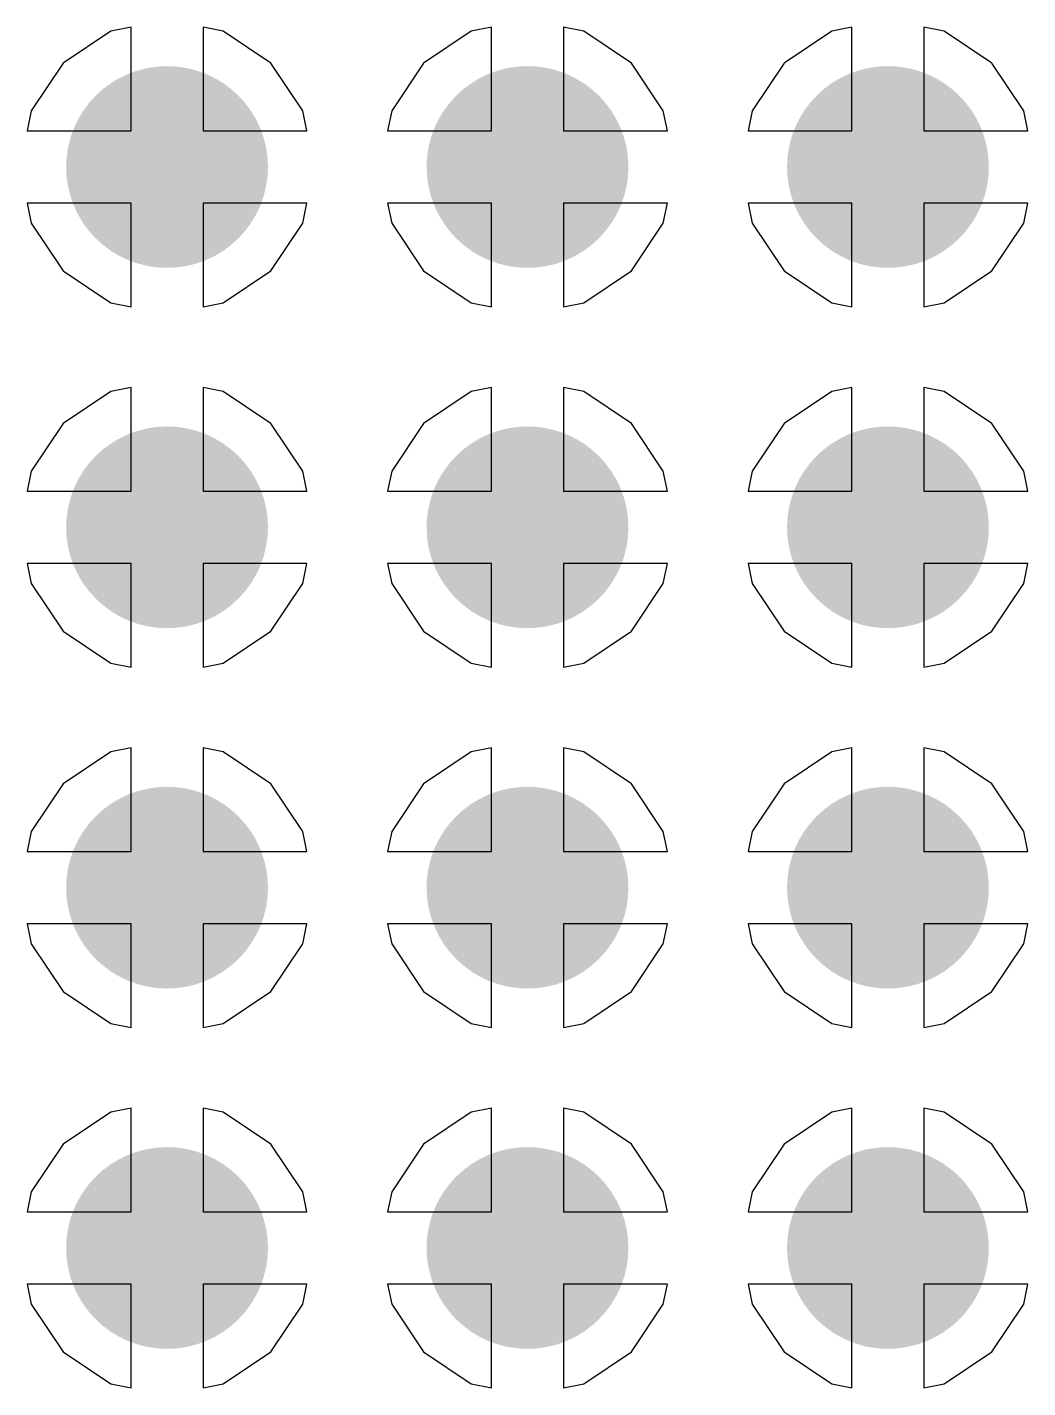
# Model space of a CAD drawing. Header units: millimetres. Extents: x 25 to 374, y 23 to 150.
# Drawn here: x 363.451 to 366.977, y 55.969 to 60.764 of the extents above; entities that cross this region are included whole.
import ezdxf

# ---------------------------------------------------------------- set-up
doc = ezdxf.new("R2010")
doc.units = ezdxf.units.MM
for name, color, linetype in [('BottomLayer', 5, 'Continuous'), ('BottomSolder', 6, 'Continuous'), ('MultiLayer', 9, 'Continuous'), ('TopLayer', 1, 'Continuous'), ('TopSolder', 216, 'Continuous'), ('ViaHoleLayer', 16, 'Continuous')]:
    doc.layers.add(name, color=color, linetype=linetype)

msp = doc.modelspace()

# ---------------------------------------------------------------- linework, layer by layer
at = {"layer": 'BottomLayer'}
for p, q in [((363.8169, 60.7644), (363.7457, 60.7502)), ((363.8169, 60.3987), (363.8169, 60.7644)), ((364.1421, 60.7502), (364.0709, 60.7644)), ((364.0709, 60.7644), (364.0709, 60.3987)), ((365.0869, 60.7644), (365.0157, 60.7502)), ((365.0869, 60.3987), (365.0869, 60.7644)), ((365.4121, 60.7502), (365.3409, 60.7644)), ((365.3409, 60.7644), (365.3409, 60.3987)), ((366.3569, 60.7644), (366.2857, 60.7502)), ((366.3569, 60.3987), (366.3569, 60.7644)), ((366.6821, 60.7502), (366.6109, 60.7644)), ((366.6109, 60.7644), (366.6109, 60.3987)), ((363.7457, 60.7502), (363.5777, 60.6379)), ((364.3101, 60.6379), (364.1421, 60.7502)), ((365.0157, 60.7502), (364.8477, 60.6379)), ((365.5801, 60.6379), (365.4121, 60.7502)), ((366.2857, 60.7502), (366.1177, 60.6379)), ((366.8501, 60.6379), (366.6821, 60.7502)), ((363.5777, 60.6379), (363.4654, 60.4699)), ((364.4224, 60.4699), (364.3101, 60.6379)), ((364.8477, 60.6379), (364.7354, 60.4699)), ((365.6924, 60.4699), (365.5801, 60.6379)), ((366.1177, 60.6379), (366.0054, 60.4699)), ((366.9624, 60.4699), (366.8501, 60.6379)), ((363.4654, 60.4699), (363.4512, 60.3987)), ((364.4366, 60.3987), (364.4224, 60.4699)), ((364.7354, 60.4699), (364.7212, 60.3987)), ((365.7066, 60.3987), (365.6924, 60.4699)), ((366.0054, 60.4699), (365.9912, 60.3987)), ((366.9766, 60.3987), (366.9624, 60.4699)), ((363.4512, 60.3987), (363.8169, 60.3987)), ((364.0709, 60.3987), (364.4366, 60.3987)), ((364.7212, 60.3987), (365.0869, 60.3987)), ((365.3409, 60.3987), (365.7066, 60.3987)), ((365.9912, 60.3987), (366.3569, 60.3987)), ((366.6109, 60.3987), (366.9766, 60.3987)), ((363.8169, 60.1447), (363.4512, 60.1447)), ((363.4512, 60.1447), (363.4654, 60.0734)), ((363.8169, 59.779), (363.8169, 60.1447)), ((364.4366, 60.1447), (364.0709, 60.1447)), ((364.0709, 60.1447), (364.0709, 59.779)), ((364.4224, 60.0734), (364.4366, 60.1447)), ((365.0869, 60.1447), (364.7212, 60.1447)), ((364.7212, 60.1447), (364.7354, 60.0734)), ((365.0869, 59.779), (365.0869, 60.1447)), ((365.7066, 60.1447), (365.3409, 60.1447)), ((365.3409, 60.1447), (365.3409, 59.779)), ((365.6924, 60.0734), (365.7066, 60.1447)), ((366.3569, 60.1447), (365.9912, 60.1447)), ((365.9912, 60.1447), (366.0054, 60.0734)), ((366.3569, 59.779), (366.3569, 60.1447)), ((366.9766, 60.1447), (366.6109, 60.1447)), ((366.6109, 60.1447), (366.6109, 59.779)), ((366.9624, 60.0734), (366.9766, 60.1447)), ((363.4654, 60.0734), (363.5777, 59.9054)), ((364.3101, 59.9054), (364.4224, 60.0734)), ((364.7354, 60.0734), (364.8477, 59.9054)), ((365.5801, 59.9054), (365.6924, 60.0734)), ((366.0054, 60.0734), (366.1177, 59.9054)), ((366.8501, 59.9054), (366.9624, 60.0734)), ((363.5777, 59.9054), (363.7457, 59.7931)), ((364.1421, 59.7931), (364.3101, 59.9054)), ((364.8477, 59.9054), (365.0157, 59.7931)), ((365.4121, 59.7931), (365.5801, 59.9054)), ((366.1177, 59.9054), (366.2857, 59.7931)), ((366.6821, 59.7931), (366.8501, 59.9054)), ((363.7457, 59.7931), (363.8169, 59.779)), ((364.0709, 59.779), (364.1421, 59.7931)), ((365.0157, 59.7931), (365.0869, 59.779)), ((365.3409, 59.779), (365.4121, 59.7931)), ((366.2857, 59.7931), (366.3569, 59.779)), ((366.6109, 59.779), (366.6821, 59.7931)), ((363.7457, 59.4802), (363.5777, 59.3679)), ((363.8169, 59.4944), (363.7457, 59.4802)), ((363.8169, 59.1287), (363.8169, 59.4944)), ((364.1421, 59.4802), (364.0709, 59.4944)), ((364.0709, 59.4944), (364.0709, 59.1287)), ((364.3101, 59.3679), (364.1421, 59.4802)), ((365.0157, 59.4802), (364.8477, 59.3679)), ((365.0869, 59.4944), (365.0157, 59.4802)), ((365.0869, 59.1287), (365.0869, 59.4944)), ((365.4121, 59.4802), (365.3409, 59.4944)), ((365.3409, 59.4944), (365.3409, 59.1287)), ((365.5801, 59.3679), (365.4121, 59.4802)), ((366.2857, 59.4802), (366.1177, 59.3679)), ((366.3569, 59.4944), (366.2857, 59.4802)), ((366.3569, 59.1287), (366.3569, 59.4944)), ((366.6821, 59.4802), (366.6109, 59.4944)), ((366.6109, 59.4944), (366.6109, 59.1287)), ((366.8501, 59.3679), (366.6821, 59.4802)), ((363.5777, 59.3679), (363.4654, 59.1999)), ((364.4224, 59.1999), (364.3101, 59.3679)), ((364.8477, 59.3679), (364.7354, 59.1999)), ((365.6924, 59.1999), (365.5801, 59.3679)), ((366.1177, 59.3679), (366.0054, 59.1999)), ((366.9624, 59.1999), (366.8501, 59.3679)), ((363.4654, 59.1999), (363.4512, 59.1287)), ((364.4366, 59.1287), (364.4224, 59.1999)), ((364.7354, 59.1999), (364.7212, 59.1287)), ((365.7066, 59.1287), (365.6924, 59.1999)), ((366.0054, 59.1999), (365.9912, 59.1287)), ((366.9766, 59.1287), (366.9624, 59.1999)), ((363.4512, 59.1287), (363.8169, 59.1287)), ((364.0709, 59.1287), (364.4366, 59.1287)), ((364.7212, 59.1287), (365.0869, 59.1287)), ((365.3409, 59.1287), (365.7066, 59.1287)), ((365.9912, 59.1287), (366.3569, 59.1287)), ((366.6109, 59.1287), (366.9766, 59.1287)), ((363.8169, 58.8747), (363.4512, 58.8747)), ((363.4512, 58.8747), (363.4654, 58.8034)), ((363.8169, 58.509), (363.8169, 58.8747)), ((364.4366, 58.8747), (364.0709, 58.8747)), ((364.0709, 58.8747), (364.0709, 58.509)), ((364.4224, 58.8034), (364.4366, 58.8747)), ((365.0869, 58.8747), (364.7212, 58.8747)), ((364.7212, 58.8747), (364.7354, 58.8034)), ((365.0869, 58.509), (365.0869, 58.8747)), ((365.7066, 58.8747), (365.3409, 58.8747)), ((365.3409, 58.8747), (365.3409, 58.509)), ((365.6924, 58.8034), (365.7066, 58.8747)), ((366.3569, 58.8747), (365.9912, 58.8747)), ((365.9912, 58.8747), (366.0054, 58.8034)), ((366.3569, 58.509), (366.3569, 58.8747)), ((366.9766, 58.8747), (366.6109, 58.8747)), ((366.6109, 58.8747), (366.6109, 58.509)), ((366.9624, 58.8034), (366.9766, 58.8747)), ((363.4654, 58.8034), (363.5777, 58.6354)), ((364.3101, 58.6354), (364.4224, 58.8034)), ((364.7354, 58.8034), (364.8477, 58.6354)), ((365.5801, 58.6354), (365.6924, 58.8034)), ((366.0054, 58.8034), (366.1177, 58.6354)), ((366.8501, 58.6354), (366.9624, 58.8034)), ((363.5777, 58.6354), (363.7457, 58.5231)), ((364.1421, 58.5231), (364.3101, 58.6354)), ((364.8477, 58.6354), (365.0157, 58.5231)), ((365.4121, 58.5231), (365.5801, 58.6354)), ((366.1177, 58.6354), (366.2857, 58.5231)), ((366.6821, 58.5231), (366.8501, 58.6354)), ((363.7457, 58.5231), (363.8169, 58.509)), ((364.0709, 58.509), (364.1421, 58.5231)), ((365.0157, 58.5231), (365.0869, 58.509)), ((365.3409, 58.509), (365.4121, 58.5231)), ((366.2857, 58.5231), (366.3569, 58.509)), ((366.6109, 58.509), (366.6821, 58.5231)), ((363.8169, 58.2244), (363.7457, 58.2102)), ((363.8169, 57.8587), (363.8169, 58.2244)), ((364.1421, 58.2102), (364.0709, 58.2244)), ((364.0709, 58.2244), (364.0709, 57.8587)), ((365.0869, 58.2244), (365.0157, 58.2102)), ((365.0869, 57.8587), (365.0869, 58.2244)), ((365.4121, 58.2102), (365.3409, 58.2244)), ((365.3409, 58.2244), (365.3409, 57.8587)), ((366.3569, 58.2244), (366.2857, 58.2102)), ((366.3569, 57.8587), (366.3569, 58.2244)), ((366.6821, 58.2102), (366.6109, 58.2244)), ((366.6109, 58.2244), (366.6109, 57.8587)), ((363.7457, 58.2102), (363.5777, 58.0979)), ((364.3101, 58.0979), (364.1421, 58.2102)), ((365.0157, 58.2102), (364.8477, 58.0979)), ((365.5801, 58.0979), (365.4121, 58.2102)), ((366.2857, 58.2102), (366.1177, 58.0979)), ((366.8501, 58.0979), (366.6821, 58.2102)), ((363.5777, 58.0979), (363.4654, 57.9299)), ((364.4224, 57.9299), (364.3101, 58.0979)), ((364.8477, 58.0979), (364.7354, 57.9299)), ((365.6924, 57.9299), (365.5801, 58.0979)), ((366.1177, 58.0979), (366.0054, 57.9299)), ((366.9624, 57.9299), (366.8501, 58.0979)), ((363.4654, 57.9299), (363.4512, 57.8587)), ((364.4366, 57.8587), (364.4224, 57.9299)), ((364.7354, 57.9299), (364.7212, 57.8587)), ((365.7066, 57.8587), (365.6924, 57.9299)), ((366.0054, 57.9299), (365.9912, 57.8587)), ((366.9766, 57.8587), (366.9624, 57.9299)), ((363.4512, 57.8587), (363.8169, 57.8587)), ((364.0709, 57.8587), (364.4366, 57.8587)), ((364.7212, 57.8587), (365.0869, 57.8587)), ((365.3409, 57.8587), (365.7066, 57.8587)), ((365.9912, 57.8587), (366.3569, 57.8587)), ((366.6109, 57.8587), (366.9766, 57.8587)), ((363.8169, 57.6047), (363.4512, 57.6047)), ((363.4512, 57.6047), (363.4654, 57.5334)), ((363.8169, 57.239), (363.8169, 57.6047)), ((364.4366, 57.6047), (364.0709, 57.6047)), ((364.0709, 57.6047), (364.0709, 57.239)), ((364.4224, 57.5334), (364.4366, 57.6047)), ((365.0869, 57.6047), (364.7212, 57.6047)), ((364.7212, 57.6047), (364.7354, 57.5334)), ((365.0869, 57.239), (365.0869, 57.6047)), ((365.7066, 57.6047), (365.3409, 57.6047)), ((365.3409, 57.6047), (365.3409, 57.239)), ((365.6924, 57.5334), (365.7066, 57.6047)), ((366.3569, 57.6047), (365.9912, 57.6047)), ((365.9912, 57.6047), (366.0054, 57.5334)), ((366.3569, 57.239), (366.3569, 57.6047)), ((366.9766, 57.6047), (366.6109, 57.6047)), ((366.6109, 57.6047), (366.6109, 57.239)), ((366.9624, 57.5334), (366.9766, 57.6047)), ((363.4654, 57.5334), (363.5777, 57.3654)), ((364.3101, 57.3654), (364.4224, 57.5334)), ((364.7354, 57.5334), (364.8477, 57.3654)), ((365.5801, 57.3654), (365.6924, 57.5334)), ((366.0054, 57.5334), (366.1177, 57.3654)), ((366.8501, 57.3654), (366.9624, 57.5334)), ((363.5777, 57.3654), (363.7457, 57.2531)), ((364.1421, 57.2531), (364.3101, 57.3654)), ((364.8477, 57.3654), (365.0157, 57.2531)), ((365.4121, 57.2531), (365.5801, 57.3654)), ((366.1177, 57.3654), (366.2857, 57.2531)), ((366.6821, 57.2531), (366.8501, 57.3654)), ((363.7457, 57.2531), (363.8169, 57.239)), ((364.0709, 57.239), (364.1421, 57.2531)), ((365.0157, 57.2531), (365.0869, 57.239)), ((365.3409, 57.239), (365.4121, 57.2531)), ((366.2857, 57.2531), (366.3569, 57.239)), ((366.6109, 57.239), (366.6821, 57.2531)), ((363.7457, 56.9402), (363.5777, 56.8279)), ((363.8169, 56.9544), (363.7457, 56.9402)), ((363.8169, 56.5887), (363.8169, 56.9544)), ((364.1421, 56.9402), (364.0709, 56.9544)), ((364.0709, 56.9544), (364.0709, 56.5887)), ((364.3101, 56.8279), (364.1421, 56.9402)), ((365.0157, 56.9402), (364.8477, 56.8279)), ((365.0869, 56.9544), (365.0157, 56.9402)), ((365.0869, 56.5887), (365.0869, 56.9544)), ((365.4121, 56.9402), (365.3409, 56.9544)), ((365.3409, 56.9544), (365.3409, 56.5887)), ((365.5801, 56.8279), (365.4121, 56.9402)), ((366.2857, 56.9402), (366.1177, 56.8279)), ((366.3569, 56.9544), (366.2857, 56.9402)), ((366.3569, 56.5887), (366.3569, 56.9544)), ((366.6821, 56.9402), (366.6109, 56.9544)), ((366.6109, 56.9544), (366.6109, 56.5887)), ((366.8501, 56.8279), (366.6821, 56.9402)), ((363.5777, 56.8279), (363.4654, 56.6599)), ((364.4224, 56.6599), (364.3101, 56.8279)), ((364.8477, 56.8279), (364.7354, 56.6599)), ((365.6924, 56.6599), (365.5801, 56.8279)), ((366.1177, 56.8279), (366.0054, 56.6599)), ((366.9624, 56.6599), (366.8501, 56.8279)), ((363.4654, 56.6599), (363.4512, 56.5887)), ((364.4366, 56.5887), (364.4224, 56.6599)), ((364.7354, 56.6599), (364.7212, 56.5887)), ((365.7066, 56.5887), (365.6924, 56.6599)), ((366.0054, 56.6599), (365.9912, 56.5887)), ((366.9766, 56.5887), (366.9624, 56.6599)), ((363.4512, 56.5887), (363.8169, 56.5887)), ((364.0709, 56.5887), (364.4366, 56.5887)), ((364.7212, 56.5887), (365.0869, 56.5887)), ((365.3409, 56.5887), (365.7066, 56.5887)), ((365.9912, 56.5887), (366.3569, 56.5887)), ((366.6109, 56.5887), (366.9766, 56.5887)), ((363.8169, 56.3347), (363.4512, 56.3347)), ((363.4512, 56.3347), (363.4654, 56.2634)), ((363.8169, 55.969), (363.8169, 56.3347)), ((364.4366, 56.3347), (364.0709, 56.3347)), ((364.0709, 56.3347), (364.0709, 55.969)), ((364.4224, 56.2634), (364.4366, 56.3347)), ((365.0869, 56.3347), (364.7212, 56.3347)), ((364.7212, 56.3347), (364.7354, 56.2634)), ((365.0869, 55.969), (365.0869, 56.3347)), ((365.7066, 56.3347), (365.3409, 56.3347)), ((365.3409, 56.3347), (365.3409, 55.969)), ((365.6924, 56.2634), (365.7066, 56.3347)), ((366.3569, 56.3347), (365.9912, 56.3347)), ((365.9912, 56.3347), (366.0054, 56.2634)), ((366.3569, 55.969), (366.3569, 56.3347)), ((366.9766, 56.3347), (366.6109, 56.3347)), ((366.6109, 56.3347), (366.6109, 55.969)), ((366.9624, 56.2634), (366.9766, 56.3347)), ((363.4654, 56.2634), (363.5777, 56.0954)), ((364.3101, 56.0954), (364.4224, 56.2634)), ((364.7354, 56.2634), (364.8477, 56.0954)), ((365.5801, 56.0954), (365.6924, 56.2634)), ((366.0054, 56.2634), (366.1177, 56.0954)), ((366.8501, 56.0954), (366.9624, 56.2634)), ((363.5777, 56.0954), (363.7457, 55.9831)), ((364.1421, 55.9831), (364.3101, 56.0954)), ((364.8477, 56.0954), (365.0157, 55.9831)), ((365.4121, 55.9831), (365.5801, 56.0954)), ((366.1177, 56.0954), (366.2857, 55.9831)), ((366.6821, 55.9831), (366.8501, 56.0954)), ((363.7457, 55.9831), (363.8169, 55.969)), ((364.0709, 55.969), (364.1421, 55.9831)), ((365.0157, 55.9831), (365.0869, 55.969)), ((365.3409, 55.969), (365.4121, 55.9831)), ((366.2857, 55.9831), (366.3569, 55.969)), ((366.6109, 55.969), (366.6821, 55.9831))]:
    msp.add_line(p, q, dxfattribs=at)
at = {"layer": 'BottomLayer', "const_width": 0.254}
for points in [[(363.8169, 60.2717, 1), (364.0709, 60.2717, 1)], [(365.0869, 60.2717, 1), (365.3409, 60.2717, 1)], [(366.3569, 60.2717, 1), (366.6109, 60.2717, 1)], [(363.8169, 59.0017, 1), (364.0709, 59.0017, 1)], [(365.0869, 59.0017, 1), (365.3409, 59.0017, 1)], [(366.3569, 59.0017, 1), (366.6109, 59.0017, 1)], [(363.8169, 57.7317, 1), (364.0709, 57.7317, 1)], [(365.0869, 57.7317, 1), (365.3409, 57.7317, 1)], [(366.3569, 57.7317, 1), (366.6109, 57.7317, 1)], [(363.8169, 56.4617, 1), (364.0709, 56.4617, 1)], [(365.0869, 56.4617, 1), (365.3409, 56.4617, 1)], [(366.3569, 56.4617, 1), (366.6109, 56.4617, 1)]]:
    msp.add_lwpolyline(points, format="xyb", close=True, dxfattribs=at)
at = {"layer": 'BottomSolder', "const_width": 0.3556}
for points in [[(363.7661, 60.2717, 1), (364.1217, 60.2717, 1)], [(365.0361, 60.2717, 1), (365.3917, 60.2717, 1)], [(366.3061, 60.2717, 1), (366.6617, 60.2717, 1)], [(363.7661, 59.0017, 1), (364.1217, 59.0017, 1)], [(365.0361, 59.0017, 1), (365.3917, 59.0017, 1)], [(366.3061, 59.0017, 1), (366.6617, 59.0017, 1)], [(363.7661, 57.7317, 1), (364.1217, 57.7317, 1)], [(365.0361, 57.7317, 1), (365.3917, 57.7317, 1)], [(366.3061, 57.7317, 1), (366.6617, 57.7317, 1)], [(363.7661, 56.4617, 1), (364.1217, 56.4617, 1)], [(365.0361, 56.4617, 1), (365.3917, 56.4617, 1)], [(366.3061, 56.4617, 1), (366.6617, 56.4617, 1)]]:
    msp.add_lwpolyline(points, format="xyb", close=True, dxfattribs=at)
at = {"layer": 'MultiLayer', "const_width": 0.254}
for points in [[(363.8169, 60.2717, 1), (364.0709, 60.2717, 1)], [(365.0869, 60.2717, 1), (365.3409, 60.2717, 1)], [(366.3569, 60.2717, 1), (366.6109, 60.2717, 1)], [(363.8169, 59.0017, 1), (364.0709, 59.0017, 1)], [(365.0869, 59.0017, 1), (365.3409, 59.0017, 1)], [(366.3569, 59.0017, 1), (366.6109, 59.0017, 1)], [(363.8169, 57.7317, 1), (364.0709, 57.7317, 1)], [(365.0869, 57.7317, 1), (365.3409, 57.7317, 1)], [(366.3569, 57.7317, 1), (366.6109, 57.7317, 1)], [(363.8169, 56.4617, 1), (364.0709, 56.4617, 1)], [(365.0869, 56.4617, 1), (365.3409, 56.4617, 1)], [(366.3569, 56.4617, 1), (366.6109, 56.4617, 1)]]:
    msp.add_lwpolyline(points, format="xyb", close=True, dxfattribs=at)
at = {"layer": 'TopLayer'}
for p, q in [((363.8169, 60.7644), (363.7457, 60.7502)), ((363.8169, 60.3987), (363.8169, 60.7644)), ((364.1421, 60.7502), (364.0709, 60.7644)), ((364.0709, 60.7644), (364.0709, 60.3987)), ((365.0869, 60.7644), (365.0157, 60.7502)), ((365.0869, 60.3987), (365.0869, 60.7644)), ((365.4121, 60.7502), (365.3409, 60.7644)), ((365.3409, 60.7644), (365.3409, 60.3987)), ((366.3569, 60.7644), (366.2857, 60.7502)), ((366.3569, 60.3987), (366.3569, 60.7644)), ((366.6821, 60.7502), (366.6109, 60.7644)), ((366.6109, 60.7644), (366.6109, 60.3987)), ((363.7457, 60.7502), (363.5777, 60.6379)), ((364.3101, 60.6379), (364.1421, 60.7502)), ((365.0157, 60.7502), (364.8477, 60.6379)), ((365.5801, 60.6379), (365.4121, 60.7502)), ((366.2857, 60.7502), (366.1177, 60.6379)), ((366.8501, 60.6379), (366.6821, 60.7502)), ((363.5777, 60.6379), (363.4654, 60.4699)), ((364.4224, 60.4699), (364.3101, 60.6379)), ((364.8477, 60.6379), (364.7354, 60.4699)), ((365.6924, 60.4699), (365.5801, 60.6379)), ((366.1177, 60.6379), (366.0054, 60.4699)), ((366.9624, 60.4699), (366.8501, 60.6379)), ((363.4654, 60.4699), (363.4512, 60.3987)), ((364.4366, 60.3987), (364.4224, 60.4699)), ((364.7354, 60.4699), (364.7212, 60.3987)), ((365.7066, 60.3987), (365.6924, 60.4699)), ((366.0054, 60.4699), (365.9912, 60.3987)), ((366.9766, 60.3987), (366.9624, 60.4699)), ((363.4512, 60.3987), (363.8169, 60.3987)), ((364.0709, 60.3987), (364.4366, 60.3987)), ((364.7212, 60.3987), (365.0869, 60.3987)), ((365.3409, 60.3987), (365.7066, 60.3987)), ((365.9912, 60.3987), (366.3569, 60.3987)), ((366.6109, 60.3987), (366.9766, 60.3987)), ((363.8169, 60.1447), (363.4512, 60.1447)), ((363.4512, 60.1447), (363.4654, 60.0734)), ((363.8169, 59.779), (363.8169, 60.1447)), ((364.4366, 60.1447), (364.0709, 60.1447)), ((364.0709, 60.1447), (364.0709, 59.779)), ((364.4224, 60.0734), (364.4366, 60.1447)), ((365.0869, 60.1447), (364.7212, 60.1447)), ((364.7212, 60.1447), (364.7354, 60.0734)), ((365.0869, 59.779), (365.0869, 60.1447)), ((365.7066, 60.1447), (365.3409, 60.1447)), ((365.3409, 60.1447), (365.3409, 59.779)), ((365.6924, 60.0734), (365.7066, 60.1447)), ((366.3569, 60.1447), (365.9912, 60.1447)), ((365.9912, 60.1447), (366.0054, 60.0734)), ((366.3569, 59.779), (366.3569, 60.1447)), ((366.9766, 60.1447), (366.6109, 60.1447)), ((366.6109, 60.1447), (366.6109, 59.779)), ((366.9624, 60.0734), (366.9766, 60.1447)), ((363.4654, 60.0734), (363.5777, 59.9054)), ((364.3101, 59.9054), (364.4224, 60.0734)), ((364.7354, 60.0734), (364.8477, 59.9054)), ((365.5801, 59.9054), (365.6924, 60.0734)), ((366.0054, 60.0734), (366.1177, 59.9054)), ((366.8501, 59.9054), (366.9624, 60.0734)), ((363.5777, 59.9054), (363.7457, 59.7931)), ((364.1421, 59.7931), (364.3101, 59.9054)), ((364.8477, 59.9054), (365.0157, 59.7931)), ((365.4121, 59.7931), (365.5801, 59.9054)), ((366.1177, 59.9054), (366.2857, 59.7931)), ((366.6821, 59.7931), (366.8501, 59.9054)), ((363.7457, 59.7931), (363.8169, 59.779)), ((364.0709, 59.779), (364.1421, 59.7931)), ((365.0157, 59.7931), (365.0869, 59.779)), ((365.3409, 59.779), (365.4121, 59.7931)), ((366.2857, 59.7931), (366.3569, 59.779)), ((366.6109, 59.779), (366.6821, 59.7931)), ((363.7457, 59.4802), (363.5777, 59.3679)), ((363.8169, 59.4944), (363.7457, 59.4802)), ((363.8169, 59.1287), (363.8169, 59.4944)), ((364.1421, 59.4802), (364.0709, 59.4944)), ((364.0709, 59.4944), (364.0709, 59.1287)), ((364.3101, 59.3679), (364.1421, 59.4802)), ((365.0157, 59.4802), (364.8477, 59.3679)), ((365.0869, 59.4944), (365.0157, 59.4802)), ((365.0869, 59.1287), (365.0869, 59.4944)), ((365.4121, 59.4802), (365.3409, 59.4944)), ((365.3409, 59.4944), (365.3409, 59.1287)), ((365.5801, 59.3679), (365.4121, 59.4802)), ((366.2857, 59.4802), (366.1177, 59.3679)), ((366.3569, 59.4944), (366.2857, 59.4802)), ((366.3569, 59.1287), (366.3569, 59.4944)), ((366.6821, 59.4802), (366.6109, 59.4944)), ((366.6109, 59.4944), (366.6109, 59.1287)), ((366.8501, 59.3679), (366.6821, 59.4802)), ((363.5777, 59.3679), (363.4654, 59.1999)), ((364.4224, 59.1999), (364.3101, 59.3679)), ((364.8477, 59.3679), (364.7354, 59.1999)), ((365.6924, 59.1999), (365.5801, 59.3679)), ((366.1177, 59.3679), (366.0054, 59.1999)), ((366.9624, 59.1999), (366.8501, 59.3679)), ((363.4654, 59.1999), (363.4512, 59.1287)), ((364.4366, 59.1287), (364.4224, 59.1999)), ((364.7354, 59.1999), (364.7212, 59.1287)), ((365.7066, 59.1287), (365.6924, 59.1999)), ((366.0054, 59.1999), (365.9912, 59.1287)), ((366.9766, 59.1287), (366.9624, 59.1999)), ((363.4512, 59.1287), (363.8169, 59.1287)), ((364.0709, 59.1287), (364.4366, 59.1287)), ((364.7212, 59.1287), (365.0869, 59.1287)), ((365.3409, 59.1287), (365.7066, 59.1287)), ((365.9912, 59.1287), (366.3569, 59.1287)), ((366.6109, 59.1287), (366.9766, 59.1287)), ((363.8169, 58.8747), (363.4512, 58.8747)), ((363.4512, 58.8747), (363.4654, 58.8034)), ((363.8169, 58.509), (363.8169, 58.8747)), ((364.4366, 58.8747), (364.0709, 58.8747)), ((364.0709, 58.8747), (364.0709, 58.509)), ((364.4224, 58.8034), (364.4366, 58.8747)), ((365.0869, 58.8747), (364.7212, 58.8747)), ((364.7212, 58.8747), (364.7354, 58.8034)), ((365.0869, 58.509), (365.0869, 58.8747)), ((365.7066, 58.8747), (365.3409, 58.8747)), ((365.3409, 58.8747), (365.3409, 58.509)), ((365.6924, 58.8034), (365.7066, 58.8747)), ((366.3569, 58.8747), (365.9912, 58.8747)), ((365.9912, 58.8747), (366.0054, 58.8034)), ((366.3569, 58.509), (366.3569, 58.8747)), ((366.9766, 58.8747), (366.6109, 58.8747)), ((366.6109, 58.8747), (366.6109, 58.509)), ((366.9624, 58.8034), (366.9766, 58.8747)), ((363.4654, 58.8034), (363.5777, 58.6354)), ((364.3101, 58.6354), (364.4224, 58.8034)), ((364.7354, 58.8034), (364.8477, 58.6354)), ((365.5801, 58.6354), (365.6924, 58.8034)), ((366.0054, 58.8034), (366.1177, 58.6354)), ((366.8501, 58.6354), (366.9624, 58.8034)), ((363.5777, 58.6354), (363.7457, 58.5231)), ((364.1421, 58.5231), (364.3101, 58.6354)), ((364.8477, 58.6354), (365.0157, 58.5231)), ((365.4121, 58.5231), (365.5801, 58.6354)), ((366.1177, 58.6354), (366.2857, 58.5231)), ((366.6821, 58.5231), (366.8501, 58.6354)), ((363.7457, 58.5231), (363.8169, 58.509)), ((364.0709, 58.509), (364.1421, 58.5231)), ((365.0157, 58.5231), (365.0869, 58.509)), ((365.3409, 58.509), (365.4121, 58.5231)), ((366.2857, 58.5231), (366.3569, 58.509)), ((366.6109, 58.509), (366.6821, 58.5231)), ((363.8169, 58.2244), (363.7457, 58.2102)), ((363.8169, 57.8587), (363.8169, 58.2244)), ((364.1421, 58.2102), (364.0709, 58.2244)), ((364.0709, 58.2244), (364.0709, 57.8587)), ((365.0869, 58.2244), (365.0157, 58.2102)), ((365.0869, 57.8587), (365.0869, 58.2244)), ((365.4121, 58.2102), (365.3409, 58.2244)), ((365.3409, 58.2244), (365.3409, 57.8587)), ((366.3569, 58.2244), (366.2857, 58.2102)), ((366.3569, 57.8587), (366.3569, 58.2244)), ((366.6821, 58.2102), (366.6109, 58.2244)), ((366.6109, 58.2244), (366.6109, 57.8587)), ((363.7457, 58.2102), (363.5777, 58.0979)), ((364.3101, 58.0979), (364.1421, 58.2102)), ((365.0157, 58.2102), (364.8477, 58.0979)), ((365.5801, 58.0979), (365.4121, 58.2102)), ((366.2857, 58.2102), (366.1177, 58.0979)), ((366.8501, 58.0979), (366.6821, 58.2102)), ((363.5777, 58.0979), (363.4654, 57.9299)), ((364.4224, 57.9299), (364.3101, 58.0979)), ((364.8477, 58.0979), (364.7354, 57.9299)), ((365.6924, 57.9299), (365.5801, 58.0979)), ((366.1177, 58.0979), (366.0054, 57.9299)), ((366.9624, 57.9299), (366.8501, 58.0979)), ((363.4654, 57.9299), (363.4512, 57.8587)), ((364.4366, 57.8587), (364.4224, 57.9299)), ((364.7354, 57.9299), (364.7212, 57.8587)), ((365.7066, 57.8587), (365.6924, 57.9299)), ((366.0054, 57.9299), (365.9912, 57.8587)), ((366.9766, 57.8587), (366.9624, 57.9299)), ((363.4512, 57.8587), (363.8169, 57.8587)), ((364.0709, 57.8587), (364.4366, 57.8587)), ((364.7212, 57.8587), (365.0869, 57.8587)), ((365.3409, 57.8587), (365.7066, 57.8587)), ((365.9912, 57.8587), (366.3569, 57.8587)), ((366.6109, 57.8587), (366.9766, 57.8587)), ((363.8169, 57.6047), (363.4512, 57.6047)), ((363.4512, 57.6047), (363.4654, 57.5334)), ((363.8169, 57.239), (363.8169, 57.6047)), ((364.4366, 57.6047), (364.0709, 57.6047)), ((364.0709, 57.6047), (364.0709, 57.239)), ((364.4224, 57.5334), (364.4366, 57.6047)), ((365.0869, 57.6047), (364.7212, 57.6047)), ((364.7212, 57.6047), (364.7354, 57.5334)), ((365.0869, 57.239), (365.0869, 57.6047)), ((365.7066, 57.6047), (365.3409, 57.6047)), ((365.3409, 57.6047), (365.3409, 57.239)), ((365.6924, 57.5334), (365.7066, 57.6047)), ((366.3569, 57.6047), (365.9912, 57.6047)), ((365.9912, 57.6047), (366.0054, 57.5334)), ((366.3569, 57.239), (366.3569, 57.6047)), ((366.9766, 57.6047), (366.6109, 57.6047)), ((366.6109, 57.6047), (366.6109, 57.239)), ((366.9624, 57.5334), (366.9766, 57.6047)), ((363.4654, 57.5334), (363.5777, 57.3654)), ((364.3101, 57.3654), (364.4224, 57.5334)), ((364.7354, 57.5334), (364.8477, 57.3654)), ((365.5801, 57.3654), (365.6924, 57.5334)), ((366.0054, 57.5334), (366.1177, 57.3654)), ((366.8501, 57.3654), (366.9624, 57.5334)), ((363.5777, 57.3654), (363.7457, 57.2531)), ((364.1421, 57.2531), (364.3101, 57.3654)), ((364.8477, 57.3654), (365.0157, 57.2531)), ((365.4121, 57.2531), (365.5801, 57.3654)), ((366.1177, 57.3654), (366.2857, 57.2531)), ((366.6821, 57.2531), (366.8501, 57.3654)), ((363.7457, 57.2531), (363.8169, 57.239)), ((364.0709, 57.239), (364.1421, 57.2531)), ((365.0157, 57.2531), (365.0869, 57.239)), ((365.3409, 57.239), (365.4121, 57.2531)), ((366.2857, 57.2531), (366.3569, 57.239)), ((366.6109, 57.239), (366.6821, 57.2531)), ((363.7457, 56.9402), (363.5777, 56.8279)), ((363.8169, 56.9544), (363.7457, 56.9402)), ((363.8169, 56.5887), (363.8169, 56.9544)), ((364.1421, 56.9402), (364.0709, 56.9544)), ((364.0709, 56.9544), (364.0709, 56.5887)), ((364.3101, 56.8279), (364.1421, 56.9402)), ((365.0157, 56.9402), (364.8477, 56.8279)), ((365.0869, 56.9544), (365.0157, 56.9402)), ((365.0869, 56.5887), (365.0869, 56.9544)), ((365.4121, 56.9402), (365.3409, 56.9544)), ((365.3409, 56.9544), (365.3409, 56.5887)), ((365.5801, 56.8279), (365.4121, 56.9402)), ((366.2857, 56.9402), (366.1177, 56.8279)), ((366.3569, 56.9544), (366.2857, 56.9402)), ((366.3569, 56.5887), (366.3569, 56.9544)), ((366.6821, 56.9402), (366.6109, 56.9544)), ((366.6109, 56.9544), (366.6109, 56.5887)), ((366.8501, 56.8279), (366.6821, 56.9402)), ((363.5777, 56.8279), (363.4654, 56.6599)), ((364.4224, 56.6599), (364.3101, 56.8279)), ((364.8477, 56.8279), (364.7354, 56.6599)), ((365.6924, 56.6599), (365.5801, 56.8279)), ((366.1177, 56.8279), (366.0054, 56.6599)), ((366.9624, 56.6599), (366.8501, 56.8279)), ((363.4654, 56.6599), (363.4512, 56.5887)), ((364.4366, 56.5887), (364.4224, 56.6599)), ((364.7354, 56.6599), (364.7212, 56.5887)), ((365.7066, 56.5887), (365.6924, 56.6599)), ((366.0054, 56.6599), (365.9912, 56.5887)), ((366.9766, 56.5887), (366.9624, 56.6599)), ((363.4512, 56.5887), (363.8169, 56.5887)), ((364.0709, 56.5887), (364.4366, 56.5887)), ((364.7212, 56.5887), (365.0869, 56.5887)), ((365.3409, 56.5887), (365.7066, 56.5887)), ((365.9912, 56.5887), (366.3569, 56.5887)), ((366.6109, 56.5887), (366.9766, 56.5887)), ((363.8169, 56.3347), (363.4512, 56.3347)), ((363.4512, 56.3347), (363.4654, 56.2634)), ((363.8169, 55.969), (363.8169, 56.3347)), ((364.4366, 56.3347), (364.0709, 56.3347)), ((364.0709, 56.3347), (364.0709, 55.969)), ((364.4224, 56.2634), (364.4366, 56.3347)), ((365.0869, 56.3347), (364.7212, 56.3347)), ((364.7212, 56.3347), (364.7354, 56.2634)), ((365.0869, 55.969), (365.0869, 56.3347)), ((365.7066, 56.3347), (365.3409, 56.3347)), ((365.3409, 56.3347), (365.3409, 55.969)), ((365.6924, 56.2634), (365.7066, 56.3347)), ((366.3569, 56.3347), (365.9912, 56.3347)), ((365.9912, 56.3347), (366.0054, 56.2634)), ((366.3569, 55.969), (366.3569, 56.3347)), ((366.9766, 56.3347), (366.6109, 56.3347)), ((366.6109, 56.3347), (366.6109, 55.969)), ((366.9624, 56.2634), (366.9766, 56.3347)), ((363.4654, 56.2634), (363.5777, 56.0954)), ((364.3101, 56.0954), (364.4224, 56.2634)), ((364.7354, 56.2634), (364.8477, 56.0954)), ((365.5801, 56.0954), (365.6924, 56.2634)), ((366.0054, 56.2634), (366.1177, 56.0954)), ((366.8501, 56.0954), (366.9624, 56.2634)), ((363.5777, 56.0954), (363.7457, 55.9831)), ((364.1421, 55.9831), (364.3101, 56.0954)), ((364.8477, 56.0954), (365.0157, 55.9831)), ((365.4121, 55.9831), (365.5801, 56.0954)), ((366.1177, 56.0954), (366.2857, 55.9831)), ((366.6821, 55.9831), (366.8501, 56.0954)), ((363.7457, 55.9831), (363.8169, 55.969)), ((364.0709, 55.969), (364.1421, 55.9831)), ((365.0157, 55.9831), (365.0869, 55.969)), ((365.3409, 55.969), (365.4121, 55.9831)), ((366.2857, 55.9831), (366.3569, 55.969)), ((366.6109, 55.969), (366.6821, 55.9831))]:
    msp.add_line(p, q, dxfattribs=at)
at = {"layer": 'TopLayer', "const_width": 0.254}
for points in [[(363.8169, 60.2717, 1), (364.0709, 60.2717, 1)], [(365.0869, 60.2717, 1), (365.3409, 60.2717, 1)], [(366.3569, 60.2717, 1), (366.6109, 60.2717, 1)], [(363.8169, 59.0017, 1), (364.0709, 59.0017, 1)], [(365.0869, 59.0017, 1), (365.3409, 59.0017, 1)], [(366.3569, 59.0017, 1), (366.6109, 59.0017, 1)], [(363.8169, 57.7317, 1), (364.0709, 57.7317, 1)], [(365.0869, 57.7317, 1), (365.3409, 57.7317, 1)], [(366.3569, 57.7317, 1), (366.6109, 57.7317, 1)], [(363.8169, 56.4617, 1), (364.0709, 56.4617, 1)], [(365.0869, 56.4617, 1), (365.3409, 56.4617, 1)], [(366.3569, 56.4617, 1), (366.6109, 56.4617, 1)]]:
    msp.add_lwpolyline(points, format="xyb", close=True, dxfattribs=at)
at = {"layer": 'TopSolder', "const_width": 0.3556}
for points in [[(363.7661, 60.2717, 1), (364.1217, 60.2717, 1)], [(365.0361, 60.2717, 1), (365.3917, 60.2717, 1)], [(366.3061, 60.2717, 1), (366.6617, 60.2717, 1)], [(363.7661, 59.0017, 1), (364.1217, 59.0017, 1)], [(365.0361, 59.0017, 1), (365.3917, 59.0017, 1)], [(366.3061, 59.0017, 1), (366.6617, 59.0017, 1)], [(363.7661, 57.7317, 1), (364.1217, 57.7317, 1)], [(365.0361, 57.7317, 1), (365.3917, 57.7317, 1)], [(366.3061, 57.7317, 1), (366.6617, 57.7317, 1)], [(363.7661, 56.4617, 1), (364.1217, 56.4617, 1)], [(365.0361, 56.4617, 1), (365.3917, 56.4617, 1)], [(366.3061, 56.4617, 1), (366.6617, 56.4617, 1)]]:
    msp.add_lwpolyline(points, format="xyb", close=True, dxfattribs=at)
at = {"layer": 'ViaHoleLayer', "const_width": 0.127}
for points in [[(363.8804, 60.2717, 1), (364.0074, 60.2717, 1)], [(365.1504, 60.2717, 1), (365.2774, 60.2717, 1)], [(366.4204, 60.2717, 1), (366.5474, 60.2717, 1)], [(363.8804, 59.0017, 1), (364.0074, 59.0017, 1)], [(365.1504, 59.0017, 1), (365.2774, 59.0017, 1)], [(366.4204, 59.0017, 1), (366.5474, 59.0017, 1)], [(363.8804, 57.7317, 1), (364.0074, 57.7317, 1)], [(365.1504, 57.7317, 1), (365.2774, 57.7317, 1)], [(366.4204, 57.7317, 1), (366.5474, 57.7317, 1)], [(363.8804, 56.4617, 1), (364.0074, 56.4617, 1)], [(365.1504, 56.4617, 1), (365.2774, 56.4617, 1)], [(366.4204, 56.4617, 1), (366.5474, 56.4617, 1)]]:
    msp.add_lwpolyline(points, format="xyb", close=True, dxfattribs=at)

doc.saveas('drawing.dxf')
